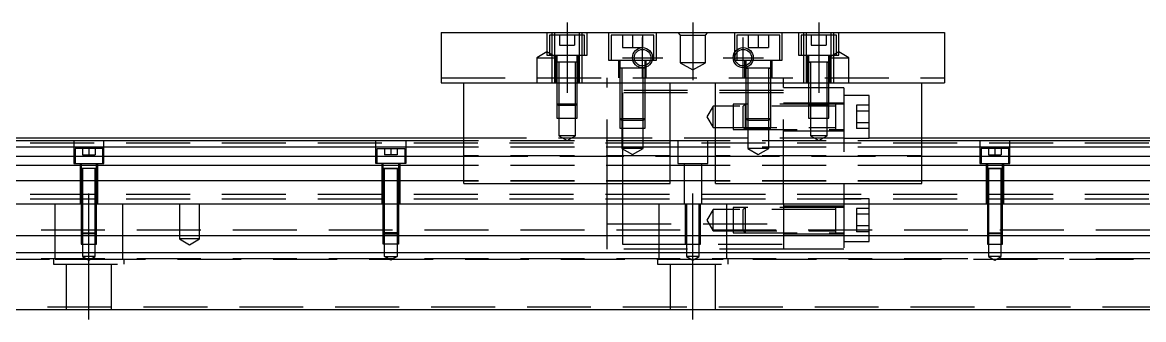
# Model space of a CAD drawing. Extents: x -10 to 836, y -255 to 77.
# Drawn here: x 186.8 to 409.5, y -223.3 to -164.3 of the extents above; entities that cross this region are included whole.
import ezdxf

# ---------------------------------------------------------------- set-up
doc = ezdxf.new("R2010")
doc.units = 0
doc.linetypes.add('CENTER', pattern=[50.8, 31.75, -6.35, 6.35, -6.35])
doc.linetypes.add('DASHED', pattern=[19.05, 12.7, -6.35])
doc.layers.get('0').update_dxf_attribs({"linetype": 'CONTINUOUS'})
doc.layers.add('CENTER', color=1, linetype='CENTER')

msp = doc.modelspace()

# ---------------------------------------------------------------- linework, layer by layer
at = {"color": 7, "linetype": 'CONTINUOUS'}
for p, q in [((270, -166.31), (270, -176.31)), ((270, -166.31), (370, -166.31)), ((370, -166.31), (370, -176.31)), ((335.500006, -173.41), (330.499994, -173.41)), ((335.500006, -173.41), (330.499994, -173.41)), ((335.500006, -173.41), (330.499994, -173.41)), ((270, -176.31), (370, -176.31)), ((274.5, -196.31), (274.5, -176.31)), ((315.5, -196.31), (315.5, -176.31)), ((324.5, -196.31), (324.5, -176.31)), ((365.5, -196.31), (365.5, -176.31)), ((274.5, -187.81), (0, -187.81)), ((274.5, -189.062272), (0, -189.062272)), ((274.5, -187.31), (60.5, -187.31)), ((324.5, -187.81), (315.5, -187.81)), ((324.5, -189.062272), (315.5, -189.062272)), ((590.005, -187.31), (365.5, -187.31)), ((640, -187.81), (365.5, -187.81)), ((640, -189.062272), (365.5, -189.062272)), ((0, -190.83668), (274.5, -190.83668)), ((315.5, -190.83668), (324.5, -190.83668)), ((365.5, -190.83668), (640, -190.83668)), ((274.5, -192.733076), (0, -192.733076)), ((324.5, -192.733076), (315.5, -192.733076)), ((640, -192.733076), (365.5, -192.733076)), ((274.5, -195.787372), (0, -195.787372)), ((324.5, -195.787372), (315.5, -195.787372)), ((640, -195.787372), (365.5, -195.787372)), ((274.5, -196.31), (315.5, -196.31)), ((324.5, -196.31), (365.5, -196.31)), ((0, -200.31), (640, -200.31)), ((0, -206.61), (640, -206.61)), ((0, -210.01), (640, -210.01)), ((0, -221.31), (640, -221.31))]:
    msp.add_line(p, q, dxfattribs=at)
at = {"color": 3, "linetype": 'DASHED'}
for p, q in [((291, -166.31), (291, -170.81)), ((298.5, -166.81), (291.5, -166.81)), ((291.5, -166.81), (291.5, -170.81)), ((292.000006, -166.31), (292.000006, -166.81)), ((292.000006, -166.81), (292.000006, -170.81)), ((292.5, -166.31), (292.5, -176.31)), ((293.5, -166.81), (293.5, -168.81)), ((295, -166.81), (295, -168.81)), ((296.5, -166.81), (296.5, -168.81)), ((297.5, -176.31), (297.5, -166.31)), ((297.999994, -166.81), (297.999994, -166.31)), ((297.999994, -170.81), (297.999994, -166.81)), ((298.5, -170.81), (298.5, -166.81)), ((299, -170.81), (299, -166.31)), ((303.25, -166.31), (303.25, -171.81)), ((312.25, -166.81), (303.75, -166.81)), ((303.75, -166.81), (303.75, -171.81)), ((306, -166.81), (306, -169.31)), ((308, -166.81), (308, -169.31)), ((310, -166.81), (310, -169.31)), ((312.25, -171.81), (312.25, -166.81)), ((312.75, -171.81), (312.75, -166.31)), ((317, -166.31), (317.5, -166.81)), ((317.5, -166.81), (317.5, -172.31)), ((317.5, -166.81), (322.5, -166.81)), ((322.5, -166.81), (323, -166.31)), ((322.5, -172.31), (322.5, -166.81)), ((328.25, -166.31), (328.25, -171.81)), ((337.25, -166.81), (328.75, -166.81)), ((328.75, -166.81), (328.75, -169.74875)), ((331, -166.81), (331, -169.31)), ((333, -166.81), (333, -169.31)), ((335, -166.81), (335, -169.31)), ((337.25, -171.81), (337.25, -166.81)), ((337.75, -171.81), (337.75, -166.31)), ((341, -166.31), (341, -170.81)), ((348.5, -166.81), (341.5, -166.81)), ((341.5, -166.81), (341.5, -170.81)), ((342.000006, -166.31), (342.000006, -166.81)), ((342.000006, -166.81), (342.000006, -170.81)), ((342.5, -166.31), (342.5, -176.31)), ((343.5, -166.81), (343.5, -168.81)), ((345, -166.81), (345, -168.81)), ((346.5, -166.81), (346.5, -168.81)), ((347.5, -176.31), (347.5, -166.31)), ((347.999994, -166.81), (347.999994, -166.31)), ((347.999994, -170.81), (347.999994, -166.81)), ((348.5, -170.81), (348.5, -166.81)), ((349, -170.81), (349, -166.31)), ((293.5, -168.81), (295, -168.81)), ((295, -168.81), (296.5, -168.81)), ((343.5, -168.81), (345, -168.81)), ((345, -168.81), (346.5, -168.81)), ((291, -170.1553), (289, -171.31)), ((289, -171.31), (293, -171.31)), ((289, -171.31), (289, -176.31)), ((293, -171.31), (291, -170.1553)), ((291, -170.81), (299, -170.81)), ((292.000006, -170.81), (292.000006, -176.31)), ((292.75, -170.81), (292.75, -176.31)), ((293, -170.81), (293, -172.21)), ((297, -172.21), (297, -170.81)), ((297.25, -176.31), (297.25, -170.81)), ((297.999994, -176.31), (297.999994, -170.81)), ((306, -169.31), (308, -169.31)), ((308, -169.31), (310, -169.31)), ((328.75, -169.74875), (328.75, -170.232968)), ((328.75, -170.232968), (328.75, -171.81)), ((331, -169.31), (333, -169.31)), ((333, -169.31), (335, -169.31)), ((341, -170.81), (349, -170.81)), ((342.000006, -170.81), (342.000006, -176.31)), ((342.75, -170.81), (342.75, -176.31)), ((343, -170.81), (343, -172.21)), ((349, -170.1553), (347, -171.31)), ((347, -172.21), (347, -170.81)), ((347, -171.31), (351, -171.31)), ((347.25, -176.31), (347.25, -170.81)), ((347.999994, -176.31), (347.999994, -170.81)), ((351, -171.31), (349, -170.1553)), ((351, -176.31), (351, -171.31)), ((297.000006, -172.21), (292.999994, -172.21)), ((297.000006, -172.21), (292.999994, -172.21)), ((293, -172.205), (293, -172.21)), ((293.216708, -172.21), (293, -172.21)), ((293, -172.21), (293, -172.215)), ((293, -172.21), (293, -176.31)), ((296.783332, -172.21), (293.216708, -172.21)), ((293.35, -172.21), (293.35, -176.31)), ((296.65, -176.31), (296.65, -172.21)), ((297, -172.21), (296.783332, -172.21)), ((297, -172.21), (297, -172.205)), ((297, -172.215), (297, -172.21)), ((297, -176.31), (297, -172.21)), ((303.25, -171.81), (312.75, -171.81)), ((305.25, -171.81), (305.25, -175.31)), ((310.500006, -173.41), (305.499994, -173.41)), ((305.5, -171.81), (305.5, -173.41)), ((305.5, -173.405), (305.5, -173.41)), ((305.757468, -173.41), (305.5, -173.41)), ((305.5, -173.41), (305.5, -173.415)), ((305.5, -173.41), (305.5, -175.31)), ((310.013852, -173.41), (305.757468, -173.41)), ((305.9, -173.41), (305.9, -175.31)), ((310.242552, -173.41), (310.013852, -173.41)), ((310.1, -175.31), (310.1, -173.41)), ((310.5, -173.41), (310.242552, -173.41)), ((310.5, -172.882418), (310.5, -171.81)), ((310.5, -173.246492), (310.5, -172.882418)), ((310.5, -173.41), (310.5, -173.246492)), ((310.5, -173.41), (310.5, -173.405)), ((310.5, -173.415), (310.5, -173.41)), ((310.5, -175.31), (310.5, -173.41)), ((310.75, -175.31), (310.75, -171.81)), ((317.5, -172.31), (320, -173.753376)), ((322.5, -172.31), (317.5, -172.31)), ((320, -173.753376), (322.5, -172.31)), ((328.25, -171.81), (337.75, -171.81)), ((330.25, -171.81), (330.25, -175.31)), ((330.5, -171.81), (330.5, -172.882418)), ((330.5, -172.882418), (330.5, -173.246492)), ((330.5, -173.246492), (330.5, -173.41)), ((330.5, -173.405), (330.5, -173.41)), ((330.5, -173.41), (330.757448, -173.41)), ((330.757468, -173.41), (330.5, -173.41)), ((330.5, -173.41), (330.5, -173.415)), ((330.5, -173.41), (330.5, -175.31)), ((335.242552, -173.41), (330.757468, -173.41)), ((330.9, -173.41), (330.9, -175.31)), ((335.1, -175.31), (335.1, -173.41)), ((335.5, -173.41), (335.242552, -173.41)), ((335.242602, -173.41), (335.5, -173.41)), ((335.5, -173.41), (335.5, -171.81)), ((335.5, -173.41), (335.5, -173.405)), ((335.5, -173.415), (335.5, -173.41)), ((335.5, -175.31), (335.5, -173.41)), ((335.75, -175.31), (335.75, -171.81)), ((347.000006, -172.21), (342.999994, -172.21)), ((347.000006, -172.21), (342.999994, -172.21)), ((347.000006, -172.21), (342.999994, -172.21)), ((343, -172.205), (343, -172.21)), ((343, -172.21), (343.216462, -172.21)), ((343.216708, -172.21), (343, -172.21)), ((343, -172.21), (343, -172.215)), ((343, -172.21), (343, -176.31)), ((346.783332, -172.21), (343.216708, -172.21)), ((343.35, -172.21), (343.35, -176.31)), ((346.65, -176.31), (346.65, -172.21)), ((347, -172.21), (346.783332, -172.21)), ((346.783538, -172.21), (347, -172.21)), ((347, -172.21), (347, -172.205)), ((347, -172.215), (347, -172.21)), ((347, -176.31), (347, -172.21)), ((270, -175.31), (370, -175.31)), ((303, -176.31), (303, -175.31)), ((305.5, -175.31), (305.5, -176.31)), ((305.500006, -175.31), (305.500006, -176.31)), ((305.9, -175.31), (305.9, -176.31)), ((310.1, -176.31), (310.1, -175.31)), ((310.499994, -176.31), (310.499994, -175.31)), ((310.5, -176.31), (310.5, -175.31)), ((330.5, -175.31), (330.5, -183.41)), ((330.500006, -175.31), (330.500006, -183.41)), ((330.9, -175.31), (330.9, -183.81)), ((335.1, -176.31), (335.1, -175.31)), ((335.499994, -176.31), (335.499994, -175.31)), ((335.5, -176.31), (335.5, -175.31)), ((338, -176.31), (338, -175.31)), ((293, -176.31), (293, -180.46)), ((293.000006, -176.31), (293.000002, -180.46)), ((293.35, -176.31), (293.35, -180.81)), ((296.65, -180.81), (296.65, -176.31)), ((296.999998, -180.46), (296.999994, -176.31)), ((297, -180.46), (297, -176.31)), ((303, -196.31), (303, -176.31)), ((338, -177.81), (303, -177.81)), ((305.5, -176.31), (305.5, -183.41)), ((305.500006, -176.31), (305.500006, -183.410006)), ((305.9, -176.31), (305.9, -183.81)), ((310.1, -183.81), (310.1, -176.31)), ((310.499994, -183.410006), (310.499994, -176.31)), ((310.5, -183.41), (310.5, -176.31)), ((335.1, -183.81), (335.1, -176.31)), ((335.499994, -183.410006), (335.499994, -176.31)), ((335.5, -183.41), (335.5, -176.31)), ((338, -196.31), (338, -176.31)), ((350, -177.31), (338, -177.31)), ((343, -176.31), (343, -180.46)), ((343.000006, -176.31), (343.000002, -180.46)), ((343.35, -176.31), (343.35, -180.81)), ((346.65, -180.81), (346.65, -176.31)), ((346.999998, -180.46), (346.999994, -176.31)), ((347, -180.46), (347, -176.31)), ((350, -177.31), (350, -209.31)), ((306, -178.31), (306, -183.81)), ((338, -178.31), (306, -178.31)), ((350, -180.31), (338, -180.31)), ((355, -178.81), (350, -178.81)), ((355, -187.31), (355, -178.81)), ((293, -180.46), (297, -180.46)), ((293, -180.46), (293.35, -180.81)), ((293.000002, -180.46), (293.000006, -183.31)), ((296.65, -180.81), (293.35, -180.81)), ((293.35, -180.81), (293.35, -183.31)), ((296.65, -180.81), (297, -180.46)), ((296.65, -183.31), (296.65, -180.81)), ((296.999994, -183.31), (296.999998, -180.46)), ((324, -180.96), (322.787564, -183.06)), ((324, -185.16), (324, -180.96)), ((348.4, -180.96), (324, -180.96)), ((350, -180.56), (328, -180.560004)), ((328, -180.560004), (328, -185.559994)), ((330.4, -180.560003), (330.4, -185.559995)), ((343, -180.46), (347, -180.46)), ((343, -180.46), (343.35, -180.81)), ((343.000002, -180.46), (343.000006, -183.31)), ((346.65, -180.81), (343.35, -180.81)), ((343.35, -180.81), (343.35, -183.31)), ((346.65, -180.81), (347, -180.46)), ((346.65, -183.31), (346.65, -180.81)), ((346.999994, -183.31), (346.999998, -180.46)), ((348.4, -185.56), (348.4, -180.56)), ((352.5, -180.750598), (352.5, -185.369402)), ((355, -180.750598), (352.5, -180.750598)), ((355, -181.9053), (352.5, -181.9053)), ((293.000006, -183.31), (296.999994, -183.31)), ((293.35, -183.31), (293.35, -186.81)), ((296.65, -186.81), (296.65, -183.31)), ((305.5, -183.41), (310.5, -183.41)), ((305.5, -183.41), (305.9, -183.81)), ((305.500006, -183.410006), (305.500006, -185.31)), ((310.1, -183.81), (305.9, -183.81)), ((305.9, -183.81), (305.9, -185.31)), ((306, -183.81), (306, -196.31)), ((310.1, -183.81), (310.5, -183.41)), ((310.1, -185.31), (310.1, -183.81)), ((310.499994, -185.31), (310.499994, -183.410006)), ((322.787564, -183.06), (324, -185.16)), ((330.5, -183.41), (335.5, -183.41)), ((330.5, -183.41), (330.9, -183.81)), ((330.500006, -183.41), (330.500006, -185.31)), ((335.1, -183.81), (330.9, -183.81)), ((330.9, -183.81), (330.9, -185.31)), ((335.1, -183.81), (335.5, -183.41)), ((335.1, -185.31), (335.1, -183.81)), ((335.499994, -185.31), (335.499994, -183.410006)), ((343.000006, -183.31), (346.999994, -183.31)), ((343.35, -183.31), (343.35, -186.81)), ((346.65, -186.81), (346.65, -183.31)), ((355, -184.2147), (352.5, -184.2147)), ((296.65, -186.81), (293.35, -186.81)), ((293.35, -186.81), (295, -187.762628)), ((295, -187.762628), (296.65, -186.81)), ((305.500006, -185.31), (310.499994, -185.31)), ((305.9, -185.31), (305.9, -189.31)), ((310.1, -189.31), (310.1, -185.31)), ((324, -185.16), (348.4, -185.16)), ((328, -185.559994), (350, -185.56)), ((330.500006, -185.31), (335.499994, -185.31)), ((330.9, -185.31), (330.9, -189.31)), ((335.1, -189.31), (335.1, -185.31)), ((338, -185.81), (350, -185.81)), ((346.65, -186.81), (343.35, -186.81)), ((343.35, -186.81), (345, -187.762628)), ((345, -187.762628), (346.65, -186.81)), ((355, -185.369402), (352.5, -185.369402)), ((55, -188.185), (590, -188.185)), ((197, -187.81), (197, -192.31)), ((202.75, -189.31), (197.25, -189.31)), ((197.25, -189.31), (197.25, -192.31)), ((198.75, -189.31), (198.75, -190.61)), ((200, -189.31), (200, -190.61)), ((201.25, -189.31), (201.25, -190.61)), ((202.75, -192.31), (202.75, -189.31)), ((203, -192.31), (203, -187.81)), ((257, -192.31), (257, -187.81)), ((257.25, -189.31), (262.75, -189.31)), ((257.25, -192.31), (257.25, -189.31)), ((258.75, -189.31), (258.75, -190.61)), ((260, -189.31), (260, -190.61)), ((261.25, -189.31), (261.25, -190.61)), ((262.75, -189.31), (262.75, -192.31)), ((263, -187.81), (263, -192.31)), ((306, -187.31), (274.5, -187.31)), ((315.5, -187.81), (274.5, -187.81)), ((315.5, -189.062272), (274.5, -189.062272)), ((315.5, -189.107056), (274.5, -189.107056)), ((310.1, -189.31), (305.9, -189.31)), ((305.9, -189.31), (308, -190.522436)), ((350, -187.31), (306, -187.31)), ((308, -190.522436), (310.1, -189.31)), ((317, -187.81), (317, -192.31)), ((323, -192.31), (323, -187.81)), ((365.5, -187.81), (324.5, -187.81)), ((365.5, -189.062272), (324.5, -189.062272)), ((365.5, -189.107056), (324.5, -189.107056)), ((335.1, -189.31), (330.9, -189.31)), ((330.9, -189.31), (333, -190.522436)), ((333, -190.522436), (335.1, -189.31)), ((350, -187.31), (355, -187.31)), ((350, -187.31), (355, -187.31)), ((365.5, -187.31), (355, -187.31)), ((377, -187.81), (377, -192.31)), ((382.75, -189.31), (377.25, -189.31)), ((377.25, -189.31), (377.25, -192.31)), ((378.75, -189.31), (378.75, -190.61)), ((380, -189.31), (380, -190.61)), ((381.25, -189.31), (381.25, -190.61)), ((382.75, -192.31), (382.75, -189.31)), ((383, -192.31), (383, -187.81)), ((198.75, -190.61), (200, -190.61)), ((200, -190.61), (201.25, -190.61)), ((260, -190.61), (258.75, -190.61)), ((261.25, -190.61), (260, -190.61)), ((315.5, -190.81), (274.5, -190.81)), ((274.5, -190.83668), (315.5, -190.83668)), ((365.5, -190.81), (324.5, -190.81)), ((324.5, -190.83668), (365.5, -190.83668)), ((378.75, -190.61), (380, -190.61)), ((380, -190.61), (381.25, -190.61)), ((197, -192.31), (203, -192.31)), ((198.25, -192.31), (198.25, -200.31)), ((199.998804, -193.31), (198.499994, -193.31)), ((201.500006, -193.31), (198.499994, -193.31)), ((198.5, -192.31), (198.5, -193.31)), ((198.5, -193.305), (198.5, -193.31)), ((198.624678, -193.31), (198.5, -193.31)), ((198.5, -193.31), (198.5, -193.315)), ((198.5, -193.31), (198.5, -200.31)), ((199.998804, -193.31), (198.624678, -193.31)), ((198.75, -193.31), (198.75, -200.31)), ((201.500006, -193.31), (199.998804, -193.31)), ((201.37533, -193.31), (199.998804, -193.31)), ((201.25, -200.31), (201.25, -193.31)), ((201.5, -193.31), (201.37533, -193.31)), ((201.5, -193.31), (201.5, -192.31)), ((201.5, -193.31), (201.5, -193.305)), ((201.5, -193.315), (201.5, -193.31)), ((201.5, -200.31), (201.5, -193.31)), ((201.75, -200.31), (201.75, -192.31)), ((263, -192.31), (257, -192.31)), ((258.25, -200.31), (258.25, -192.31)), ((258.499994, -193.31), (261.500006, -193.31)), ((258.499994, -193.31), (260.001196, -193.31)), ((258.5, -193.31), (258.5, -192.31)), ((258.5, -193.31), (258.5, -193.305)), ((258.624608, -193.31), (258.5, -193.31)), ((258.5, -193.31), (258.62467, -193.31)), ((258.5, -193.315), (258.5, -193.31)), ((258.5, -200.31), (258.5, -193.31)), ((261.37533, -193.31), (258.624608, -193.31)), ((258.62467, -193.31), (260.001196, -193.31)), ((258.75, -200.31), (258.75, -193.31)), ((260.001196, -193.31), (261.500006, -193.31)), ((260.001196, -193.31), (261.375322, -193.31)), ((261.25, -193.31), (261.25, -200.31)), ((261.375322, -193.31), (261.5, -193.31)), ((261.5, -193.31), (261.37533, -193.31)), ((261.5, -192.31), (261.5, -193.31)), ((261.5, -193.305), (261.5, -193.31)), ((261.5, -193.31), (261.5, -193.315)), ((261.5, -193.31), (261.5, -200.31)), ((261.75, -192.31), (261.75, -200.31)), ((315.5, -192.733076), (274.5, -192.733076)), ((317, -192.31), (323, -192.31)), ((318.25, -192.31), (318.25, -200.31)), ((321.75, -200.31), (321.75, -192.31)), ((365.5, -192.733076), (324.5, -192.733076)), ((377, -192.31), (383, -192.31)), ((378.25, -192.31), (378.25, -200.31)), ((381.500006, -193.31), (378.499994, -193.31)), ((379.998804, -193.31), (378.499994, -193.31)), ((378.5, -192.31), (378.5, -193.31)), ((378.5, -193.305), (378.5, -193.31)), ((378.5, -193.31), (378.62467, -193.31)), ((378.624678, -193.31), (378.5, -193.31)), ((378.5, -193.31), (378.5, -193.315)), ((378.5, -193.31), (378.5, -200.31)), ((378.62467, -193.31), (381.375392, -193.31)), ((379.998804, -193.31), (378.624678, -193.31)), ((378.75, -193.31), (378.75, -200.31)), ((381.500006, -193.31), (379.998804, -193.31)), ((381.37533, -193.31), (379.998804, -193.31)), ((381.25, -200.31), (381.25, -193.31)), ((381.5, -193.31), (381.37533, -193.31)), ((381.375392, -193.31), (381.5, -193.31)), ((381.5, -193.31), (381.5, -192.31)), ((381.5, -193.31), (381.5, -193.305)), ((381.5, -193.315), (381.5, -193.31)), ((381.5, -200.31), (381.5, -193.31)), ((381.75, -200.31), (381.75, -192.31)), ((315.5, -195.787372), (274.5, -195.787372)), ((315.5, -195.81), (274.5, -195.81)), ((365.5, -195.787372), (324.5, -195.787372)), ((365.5, -195.81), (324.5, -195.81)), ((303, -200.31), (303, -196.31)), ((306, -196.31), (306, -200.31)), ((338, -200.31), (338, -196.31)), ((55, -198.435), (590, -198.435)), ((55, -199.31), (590, -199.31)), ((193.291796, -211.31), (193.291796, -200.31)), ((198.5, -200.31), (198.5, -206.06)), ((198.500006, -200.31), (198.500002, -206.06)), ((198.75, -200.31), (198.75, -206.31)), ((201.25, -206.31), (201.25, -200.31)), ((201.499998, -206.06), (201.499994, -200.31)), ((201.5, -206.06), (201.5, -200.31)), ((206.708204, -200.31), (206.708204, -211.31)), ((218, -200.31), (218, -207.31)), ((222, -207.31), (222, -200.31)), ((258.5, -206.06), (258.5, -200.31)), ((258.500002, -206.06), (258.500006, -200.31)), ((258.75, -206.31), (258.75, -200.31)), ((261.25, -200.31), (261.25, -206.31)), ((261.499994, -200.31), (261.499998, -206.06)), ((261.5, -200.31), (261.5, -206.06)), ((303, -204.31), (303, -200.31)), ((306, -200.31), (306, -206.61)), ((313.291796, -211.31), (313.291796, -200.31)), ((318.500006, -200.31), (318.500006, -206.61)), ((318.75, -200.31), (318.75, -208.31)), ((321.25, -208.31), (321.25, -200.31)), ((321.499994, -206.61), (321.499994, -200.31)), ((326.708204, -200.31), (326.708204, -211.31)), ((338, -200.31), (338, -209.31)), ((355, -199.31), (350, -199.31)), ((355, -207.81), (355, -199.31)), ((378.5, -200.31), (378.5, -206.06)), ((378.500006, -200.31), (378.500002, -206.06)), ((378.75, -200.31), (378.75, -206.31)), ((381.25, -206.31), (381.25, -200.31)), ((381.499998, -206.06), (381.499994, -200.31)), ((381.5, -206.06), (381.5, -200.31)), ((324, -201.46), (322.787564, -203.56)), ((324, -205.66), (324, -201.46)), ((348.4, -201.46), (324, -201.46)), ((350, -201.06), (328, -201.060004)), ((328, -201.060004), (328, -206.059994)), ((330.4, -201.060003), (330.4, -206.059995)), ((350, -200.81), (338, -200.81)), ((348.4, -206.06), (348.4, -201.06)), ((352.5, -201.250598), (352.5, -205.869402)), ((355, -201.250598), (352.5, -201.250598)), ((355, -202.4053), (352.5, -202.4053)), ((303, -204.31), (338, -204.31)), ((303, -206.61), (303, -204.31)), ((322.787564, -203.56), (324, -205.66)), ((355, -204.7147), (352.5, -204.7147)), ((0, -205.46), (640, -205.46)), ((198.5, -206.06), (201.5, -206.06)), ((198.5, -206.06), (198.75, -206.31)), ((198.500002, -206.06), (198.500006, -206.61)), ((198.500006, -206.61), (198.500006, -208.31)), ((201.25, -206.31), (198.75, -206.31)), ((198.75, -206.31), (198.75, -208.31)), ((201.25, -206.31), (201.5, -206.06)), ((201.25, -208.31), (201.25, -206.31)), ((201.499994, -206.61), (201.499998, -206.06)), ((201.499994, -208.31), (201.499994, -206.61)), ((261.5, -206.06), (258.5, -206.06)), ((258.75, -206.31), (258.5, -206.06)), ((258.500006, -206.61), (258.500002, -206.06)), ((258.500006, -208.31), (258.500006, -206.61)), ((258.75, -206.31), (261.25, -206.31)), ((258.75, -208.31), (258.75, -206.31)), ((261.5, -206.06), (261.25, -206.31)), ((261.25, -206.31), (261.25, -208.31)), ((261.499998, -206.06), (261.499994, -206.61)), ((261.499994, -206.61), (261.499994, -208.31)), ((303, -209.31), (303, -206.61)), ((306, -206.61), (306, -208.31)), ((318.500006, -206.61), (318.500006, -208.31)), ((321.499994, -208.31), (321.499994, -206.61)), ((324, -205.66), (348.4, -205.66)), ((328, -206.059994), (350, -206.06)), ((338, -206.31), (350, -206.31)), ((355, -205.869402), (352.5, -205.869402)), ((378.5, -206.06), (381.5, -206.06)), ((378.5, -206.06), (378.75, -206.31)), ((378.500002, -206.06), (378.500006, -206.61)), ((378.500006, -206.61), (378.500006, -208.31)), ((381.25, -206.31), (378.75, -206.31)), ((378.75, -206.31), (378.75, -208.31)), ((381.25, -206.31), (381.5, -206.06)), ((381.25, -208.31), (381.25, -206.31)), ((381.499994, -206.61), (381.499998, -206.06)), ((381.499994, -208.31), (381.499994, -206.61)), ((198.500006, -208.31), (201.499994, -208.31)), ((198.75, -208.31), (198.75, -210.81)), ((201.25, -210.81), (201.25, -208.31)), ((222, -207.31), (218, -207.31)), ((218, -207.31), (220, -208.4647)), ((220, -208.4647), (222, -207.31)), ((261.499994, -208.31), (258.500006, -208.31)), ((258.75, -210.81), (258.75, -208.31)), ((261.25, -208.31), (261.25, -210.81)), ((338, -209.31), (303, -209.31)), ((306, -208.31), (338, -208.31)), ((318.500006, -208.31), (321.499994, -208.31)), ((318.75, -208.31), (318.75, -210.81)), ((321.25, -210.81), (321.25, -208.31)), ((350, -209.31), (338, -209.31)), ((350, -207.81), (355, -207.81)), ((378.500006, -208.31), (381.499994, -208.31)), ((378.75, -208.31), (378.75, -210.81)), ((381.25, -210.81), (381.25, -208.31)), ((0, -211.16), (640, -211.16)), ((103.291796, -211.31), (356.708204, -211.31)), ((193, -211.31), (193, -212.31)), ((193.291796, -211.31), (206.708204, -211.31)), ((201.25, -210.81), (198.75, -210.81)), ((198.75, -210.81), (200, -211.531688)), ((200, -211.531688), (201.25, -210.81)), ((207, -212.31), (207, -211.31)), ((258.75, -210.81), (261.25, -210.81)), ((260, -211.531688), (258.75, -210.81)), ((261.25, -210.81), (260, -211.531688)), ((313, -211.31), (313, -212.31)), ((313.291796, -211.31), (326.708204, -211.31)), ((321.25, -210.81), (318.75, -210.81)), ((318.75, -210.81), (320, -211.531688)), ((320, -211.531688), (321.25, -210.81)), ((327, -212.31), (327, -211.31)), ((356.708204, -211.31), (583.291796, -211.31)), ((381.25, -210.81), (378.75, -210.81)), ((378.75, -210.81), (380, -211.531688)), ((380, -211.531688), (381.25, -210.81)), ((193, -212.31), (207, -212.31)), ((195.5, -212.31), (195.5, -221.31)), ((204.5, -221.31), (204.5, -212.31)), ((313, -212.31), (327, -212.31)), ((315.5, -212.31), (315.5, -221.31)), ((324.5, -221.31), (324.5, -212.31)), ((77.499994, -220.81), (640, -220.81))]:
    msp.add_line(p, q, dxfattribs=at)
at = {"color": 3, "linetype": 'CONTINUOUS'}
for p, q in [((330.4, -180.560003), (330.000003, -180.96)), ((330.000005, -185.16), (330.000005, -180.96)), ((330.4, -185.559995), (330.000005, -185.16)), ((330.4, -201.060003), (330.000003, -201.46)), ((330.000005, -205.66), (330.000005, -201.46)), ((330.4, -206.059995), (330.000005, -205.66))]:
    msp.add_line(p, q, dxfattribs=at)
for centre in [(310, -171.31), (330, -171.31)]:
    msp.add_circle(centre, 2, dxfattribs=at)
at = {"color": 7, "linetype": 'CONTINUOUS'}
for centre in [(310, -171.31), (330, -171.31)]:
    msp.add_circle(centre, 1.65, dxfattribs=at)
at = {"layer": 'CENTER', "color": 1, "linetype": 'CENTER'}
for p, q in [((295, -164.31), (295, -178.31)), ((320, -164.31), (320, -175.753376)), ((345, -164.31), (345, -178.31)), ((310, -175.31), (310, -167.31)), ((330, -175.31), (330, -167.31)), ((306, -171.31), (314, -171.31)), ((326, -171.31), (334, -171.31)), ((200, -223.31), (200, -198.31)), ((320, -223.31), (320, -198.31))]:
    msp.add_line(p, q, dxfattribs=at)

doc.saveas('drawing.dxf')
